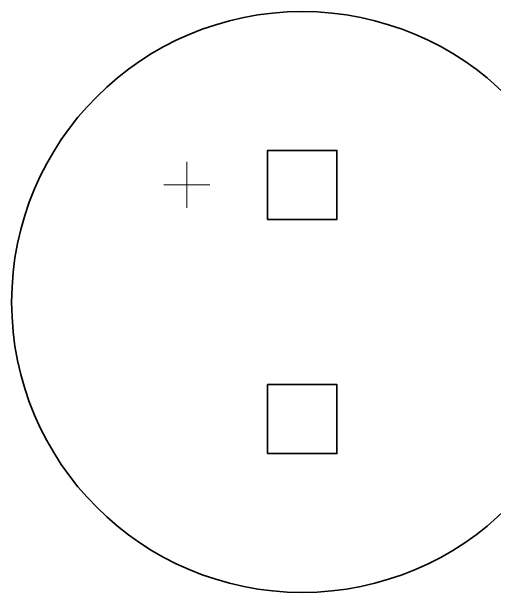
# Model space of a CAD drawing. Header units: centimetres. Extents: x -11.46 to -9.52, y -15.16 to -13.77.
# Drawn here: x -10.815 to -10.292, y -15.165 to -14.535 of the extents above; entities that cross this region are included whole.
import ezdxf

# ---------------------------------------------------------------- set-up
doc = ezdxf.new("R2010")
doc.units = ezdxf.units.CM
doc.header["$MEASUREMENT"] = 0
doc.layers.add('Layer 1', color=7, linetype='Continuous')

msp = doc.modelspace()

# ---------------------------------------------------------------- linework, layer by layer
at = {"layer": 'Layer 1', "color": 250, "lineweight": 35}
for points in [[(-10.5375, -14.7605), (-10.4625, -14.7605), (-10.4625, -14.6855), (-10.5375, -14.6855), (-10.5375, -14.7605)], [(-10.5375, -15.0145), (-10.4625, -15.0145), (-10.4625, -14.9395), (-10.5375, -14.9395), (-10.5375, -15.0145)]]:
    msp.add_lwpolyline(points, close=True, dxfattribs=at)
at = {"layer": 'Layer 1', "color": 7, "lineweight": 35}
msp.add_ellipse((-10.5, -14.85), major_axis=(0, 0.315), ratio=1, dxfattribs=at)
at = {"layer": 'Layer 1', "color": 250, "lineweight": 20}
for points in [[(-10.625, -14.698), (-10.625, -14.698), (-10.625, -14.748), (-10.625, -14.748)], [(-10.65, -14.723), (-10.65, -14.723), (-10.6, -14.723), (-10.6, -14.723)]]:
    msp.add_open_spline(points, degree=3, dxfattribs=at)

doc.saveas('drawing.dxf')
